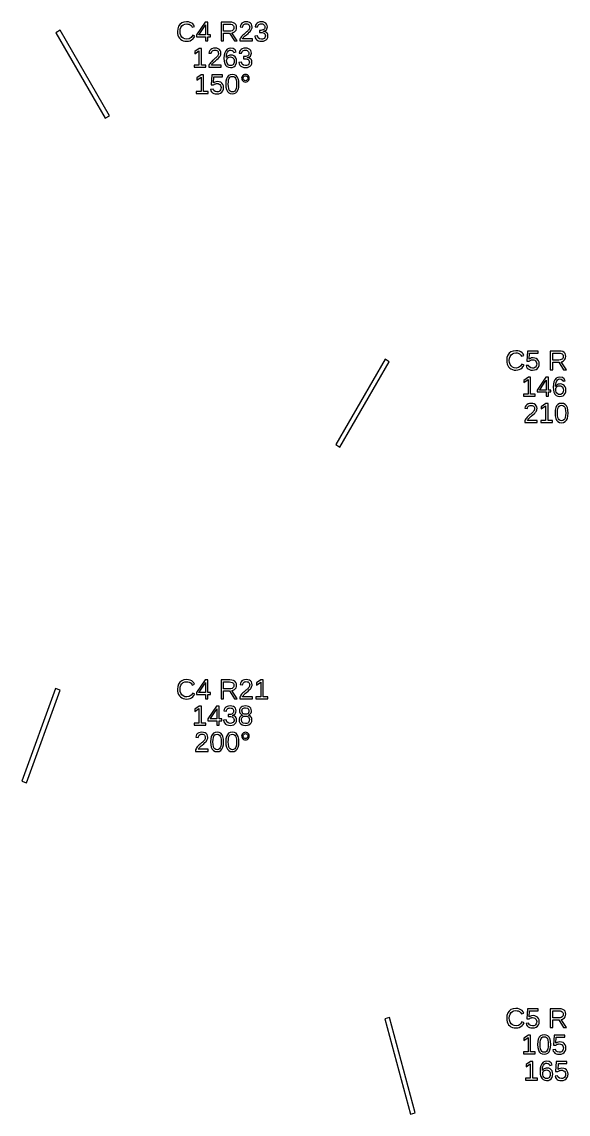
# Model space of a CAD drawing. Extents: x 194 to 2890, y 45 to 1503.
# Drawn here: x 513 to 679, y 445.8 to 778 of the extents above; entities that cross this region are included whole.
import ezdxf

# ---------------------------------------------------------------- set-up
doc = ezdxf.new("R2010")
doc.units = 0
doc.layers.get('0').update_dxf_attribs({"linetype": 'CONTINUOUS'})

msp = doc.modelspace()

# ---------------------------------------------------------------- linework, layer by layer
for points in [[(563.632, 772.093), (564.128, 772.222), (564.578, 772.437), (564.973, 772.734), (565.305, 773.109), (565.573, 773.564), (564.938, 773.881), (564.467, 773.219), (563.864, 772.821), (563.127, 772.689), (562.544, 772.76), (562.047, 772.974), (561.636, 773.33), (561.33, 773.803), (561.146, 774.368), (561.085, 775.024), (561.144, 775.685), (561.32, 776.244), (561.614, 776.703), (562.013, 777.043), (562.507, 777.247), (563.095, 777.315), (563.481, 777.286), (563.83, 777.198), (564.143, 777.051), (564.41, 776.848), (564.624, 776.593), (564.783, 776.286), (565.52, 776.53), (565.291, 776.961), (564.99, 777.315), (564.617, 777.592), (564.174, 777.791), (563.664, 777.91), (563.087, 777.95), (562.277, 777.863), (561.593, 777.604), (561.036, 777.173), (560.625, 776.589), (560.378, 775.873), (560.296, 775.024), (560.332, 774.441), (560.443, 773.913), (560.627, 773.44), (560.882, 773.028), (561.203, 772.685), (561.591, 772.41), (562.039, 772.21), (562.539, 772.09), (563.091, 772.05)], [(569.475, 773.429), (570.281, 773.429), (570.281, 774.007), (569.475, 774.007), (569.475, 777.864), (568.706, 777.864), (566.082, 773.999), (566.082, 773.429), (568.783, 773.429), (568.783, 772.132), (569.475, 772.132)], [(574.301, 774.512), (576.087, 774.512), (577.576, 772.132), (578.472, 772.132), (576.844, 774.601), (577.249, 774.713), (577.592, 774.896), (577.871, 775.151), (578.078, 775.463), (578.202, 775.821), (578.244, 776.225), (578.185, 776.702), (578.009, 777.104), (577.717, 777.431), (577.316, 777.672), (576.818, 777.816), (576.221, 777.864), (573.524, 777.864), (573.524, 772.132), (574.301, 772.132)], [(574.301, 775.126), (574.301, 777.242), (576.144, 777.242), (576.537, 777.213), (576.863, 777.125), (577.123, 776.979), (577.311, 776.778), (577.425, 776.524), (577.462, 776.217), (577.425, 775.898), (577.313, 775.63), (577.127, 775.413), (576.872, 775.254), (576.555, 775.158), (576.177, 775.126)], [(583.074, 772.754), (580.083, 772.754), (580.182, 772.946), (580.315, 773.144), (580.482, 773.346), (580.688, 773.559), (580.936, 773.789), (581.226, 774.036), (581.732, 774.457), (582.116, 774.797), (582.378, 775.057), (582.562, 775.277), (582.713, 775.496), (582.832, 775.716), (582.916, 775.936), (582.967, 776.157), (582.984, 776.379), (582.932, 776.843), (582.777, 777.23), (582.518, 777.541), (582.163, 777.768), (581.719, 777.904), (581.186, 777.95), (580.691, 777.905), (580.261, 777.769), (579.894, 777.543), (579.606, 777.24), (579.411, 776.876), (579.31, 776.448), (580.059, 776.379), (580.122, 776.663), (580.24, 776.901), (580.415, 777.093), (580.635, 777.235), (580.892, 777.319), (581.186, 777.348), (581.49, 777.319), (581.746, 777.232), (581.955, 777.087), (582.108, 776.89), (582.201, 776.646), (582.231, 776.355), (582.214, 776.13), (582.16, 775.921), (582.071, 775.728), (581.952, 775.547), (581.812, 775.37), (581.65, 775.199), (581.469, 775.031), (581.274, 774.863), (581.066, 774.695), (580.849, 774.522), (580.632, 774.34), (580.413, 774.148), (580.196, 773.943), (579.987, 773.724), (579.784, 773.488), (579.595, 773.233), (579.426, 772.953), (579.278, 772.648), (579.278, 772.132), (583.074, 772.132)], [(586.392, 772.099), (586.872, 772.244), (587.257, 772.486), (587.537, 772.816), (587.705, 773.225), (587.761, 773.714), (587.721, 774.06), (587.602, 774.363), (587.403, 774.626), (587.133, 774.835), (586.799, 774.978), (586.402, 775.057), (586.402, 775.073), (586.762, 775.179), (587.059, 775.335), (587.295, 775.539), (587.466, 775.791), (587.568, 776.089), (587.602, 776.432), (587.549, 776.875), (587.39, 777.247), (587.124, 777.549), (586.763, 777.772), (586.316, 777.905), (585.784, 777.95), (585.289, 777.906), (584.859, 777.774), (584.492, 777.555), (584.204, 777.258), (584.009, 776.892), (583.908, 776.457), (584.644, 776.4), (584.705, 776.678), (584.821, 776.911), (584.992, 777.099), (585.212, 777.237), (585.473, 777.32), (585.776, 777.348), (586.102, 777.318), (586.37, 777.229), (586.579, 777.081), (586.729, 776.882), (586.82, 776.64), (586.85, 776.355), (586.813, 776.068), (586.702, 775.826), (586.518, 775.629), (586.267, 775.483), (585.956, 775.395), (585.584, 775.366), (585.186, 775.366), (585.186, 774.731), (585.601, 774.731), (586.018, 774.702), (586.365, 774.615), (586.64, 774.469), (586.84, 774.271), (586.96, 774.028), (587, 773.739), (586.965, 773.41), (586.86, 773.14), (586.685, 772.929), (586.448, 772.778), (586.159, 772.687), (585.816, 772.656), (585.187, 772.769), (584.771, 773.108), (584.567, 773.674), (583.81, 773.604), (583.922, 773.134), (584.128, 772.746), (584.427, 772.443), (584.812, 772.225), (585.275, 772.094), (585.816, 772.05)], [(539.65, 749.394), (524.65, 775.375), (523.35, 774.625), (538.35, 748.644)], [(566.757, 774.007), (566.822, 774.089), (567.042, 774.39), (568.511, 776.554), (568.552, 776.618), (568.605, 776.708), (568.669, 776.823), (568.729, 776.932), (568.767, 777.004), (568.783, 777.038), (568.783, 774.007)], [(568.958, 764.754), (567.563, 764.754), (567.563, 769.864), (566.887, 769.864), (565.532, 768.933), (565.532, 768.241), (566.826, 769.165), (566.826, 764.754), (565.366, 764.754), (565.366, 764.132), (568.958, 764.132)], [(573.581, 764.754), (570.59, 764.754), (570.689, 764.946), (570.822, 765.144), (570.989, 765.346), (571.195, 765.559), (571.443, 765.789), (571.733, 766.036), (572.239, 766.457), (572.623, 766.797), (572.885, 767.057), (573.069, 767.277), (573.22, 767.496), (573.339, 767.716), (573.423, 767.936), (573.474, 768.157), (573.491, 768.379), (573.439, 768.843), (573.284, 769.23), (573.025, 769.541), (572.67, 769.768), (572.226, 769.904), (571.693, 769.95), (571.198, 769.905), (570.768, 769.769), (570.401, 769.543), (570.113, 769.24), (569.918, 768.876), (569.817, 768.448), (570.566, 768.379), (570.629, 768.663), (570.747, 768.901), (570.922, 769.093), (571.142, 769.235), (571.399, 769.319), (571.693, 769.348), (571.997, 769.319), (572.253, 769.232), (572.462, 769.087), (572.615, 768.89), (572.708, 768.646), (572.738, 768.355), (572.721, 768.13), (572.667, 767.921), (572.578, 767.728), (572.459, 767.547), (572.319, 767.37), (572.157, 767.199), (571.976, 767.031), (571.781, 766.863), (571.573, 766.695), (571.356, 766.522), (571.139, 766.34), (570.92, 766.148), (570.703, 765.943), (570.494, 765.724), (570.291, 765.488), (570.102, 765.233), (569.933, 764.953), (569.785, 764.648), (569.785, 764.132), (573.581, 764.132)], [(576.953, 764.108), (577.406, 764.283), (577.776, 764.575), (578.049, 764.967), (578.213, 765.445), (578.268, 766.007), (578.216, 766.528), (578.061, 766.973), (577.802, 767.342), (577.455, 767.618), (577.036, 767.783), (576.543, 767.838), (576.243, 767.817), (575.966, 767.752), (575.713, 767.645), (575.49, 767.496), (575.302, 767.309), (575.151, 767.081), (575.19, 767.761), (575.304, 768.325), (575.495, 768.772), (575.756, 769.096), (576.079, 769.291), (576.466, 769.356), (576.894, 769.278), (577.209, 769.045), (577.41, 768.656), (578.109, 768.782), (577.778, 769.431), (577.232, 769.82), (576.474, 769.95), (575.868, 769.861), (575.362, 769.595), (574.956, 769.152), (574.66, 768.544), (574.482, 767.782), (574.423, 766.866), (574.48, 766.022), (574.651, 765.323), (574.936, 764.77), (575.328, 764.37), (575.822, 764.13), (576.417, 764.05)], [(576.071, 764.687), (575.791, 764.828), (575.552, 765.063), (575.37, 765.372), (575.261, 765.734), (575.225, 766.15), (575.26, 766.474), (575.365, 766.749), (575.54, 766.974), (575.772, 767.14), (576.048, 767.239), (576.368, 767.273), (576.705, 767.235), (576.988, 767.122), (577.218, 766.935), (577.388, 766.678), (577.49, 766.358), (577.524, 765.975), (577.49, 765.589), (577.39, 765.263), (577.222, 764.996), (576.996, 764.798), (576.72, 764.68), (576.392, 764.64)], [(581.534, 764.099), (582.014, 764.244), (582.398, 764.486), (582.678, 764.816), (582.847, 765.225), (582.903, 765.714), (582.863, 766.06), (582.744, 766.363), (582.545, 766.626), (582.274, 766.835), (581.941, 766.978), (581.544, 767.057), (581.544, 767.073), (581.903, 767.179), (582.201, 767.335), (582.437, 767.539), (582.608, 767.791), (582.71, 768.089), (582.744, 768.432), (582.691, 768.875), (582.532, 769.247), (582.266, 769.549), (581.905, 769.772), (581.458, 769.905), (580.925, 769.95), (580.431, 769.906), (580, 769.774), (579.633, 769.555), (579.345, 769.258), (579.151, 768.892), (579.05, 768.457), (579.786, 768.4), (579.846, 768.678), (579.962, 768.911), (580.134, 769.099), (580.354, 769.237), (580.615, 769.32), (580.917, 769.348), (581.243, 769.318), (581.511, 769.229), (581.721, 769.081), (581.871, 768.882), (581.961, 768.64), (581.991, 768.355), (581.954, 768.068), (581.844, 767.826), (581.66, 767.629), (581.409, 767.483), (581.097, 767.395), (580.726, 767.366), (580.327, 767.366), (580.327, 766.731), (580.742, 766.731), (581.16, 766.702), (581.506, 766.615), (581.782, 766.469), (581.982, 766.271), (582.102, 766.028), (582.142, 765.739), (582.107, 765.41), (582.002, 765.14), (581.826, 764.929), (581.59, 764.778), (581.3, 764.687), (580.958, 764.656), (580.329, 764.769), (579.913, 765.108), (579.709, 765.674), (578.952, 765.604), (579.064, 765.134), (579.269, 764.746), (579.568, 764.443), (579.953, 764.225), (580.416, 764.094), (580.958, 764.05)], [(569.609, 756.754), (568.214, 756.754), (568.214, 761.864), (567.538, 761.864), (566.183, 760.933), (566.183, 760.241), (567.477, 761.165), (567.477, 756.754), (566.017, 756.754), (566.017, 756.132), (569.609, 756.132)], [(572.858, 756.108), (573.356, 756.282), (573.762, 756.571), (574.061, 756.961), (574.241, 757.437), (574.301, 757.999), (574.245, 758.497), (574.078, 758.929), (573.798, 759.293), (573.425, 759.569), (572.976, 759.734), (572.45, 759.789), (572.003, 759.749), (571.609, 759.627), (571.266, 759.423), (571.375, 761.242), (573.967, 761.242), (573.967, 761.864), (570.708, 761.864), (570.517, 758.78), (571.233, 758.78), (571.404, 758.915), (571.575, 759.021), (571.746, 759.098), (571.921, 759.15), (572.106, 759.181), (572.299, 759.191), (572.653, 759.154), (572.955, 759.043), (573.204, 758.858), (573.391, 758.612), (573.503, 758.321), (573.54, 757.983), (573.503, 757.597), (573.392, 757.271), (573.206, 757.004), (572.955, 756.806), (572.648, 756.688), (572.283, 756.648), (571.724, 756.743), (571.326, 757.026), (571.091, 757.499), (570.35, 757.413), (570.477, 757.006), (570.685, 756.668), (570.973, 756.4), (571.335, 756.206), (571.766, 756.089), (572.266, 756.05)], [(577.564, 756.134), (578.062, 756.387), (578.453, 756.807), (578.735, 757.387), (578.904, 758.118), (578.96, 759), (578.906, 759.894), (578.746, 760.629), (578.478, 761.205), (578.097, 761.619), (577.599, 761.867), (576.982, 761.95), (576.35, 761.868), (575.842, 761.623), (575.459, 761.213), (575.191, 760.64), (575.03, 759.902), (574.977, 759), (575.032, 758.114), (575.197, 757.382), (575.473, 756.803), (575.859, 756.385), (576.354, 756.134), (576.958, 756.05)], [(576.571, 756.711), (576.255, 756.9), (576.016, 757.214), (575.85, 757.664), (575.75, 758.259), (575.717, 759), (575.75, 759.759), (575.848, 760.362), (576.012, 760.806), (576.251, 761.112), (576.574, 761.295), (576.982, 761.356), (577.38, 761.294), (577.696, 761.108), (577.928, 760.798), (578.088, 760.351), (578.183, 759.751), (578.215, 759), (578.182, 758.271), (578.081, 757.68), (577.914, 757.226), (577.675, 756.905), (577.359, 756.712), (576.966, 756.648)], [(581.255, 759.668), (581.529, 759.781), (581.774, 759.968), (581.965, 760.21), (582.079, 760.484), (582.117, 760.79), (582.08, 761.097), (581.966, 761.371), (581.778, 761.612), (581.535, 761.8), (581.259, 761.912), (580.95, 761.95), (580.641, 761.912), (580.365, 761.798), (580.122, 761.608), (579.933, 761.365), (579.82, 761.093), (579.782, 760.79), (579.82, 760.488), (579.935, 760.215), (580.126, 759.972), (580.37, 759.783), (580.645, 759.669), (580.95, 759.631)], [(580.761, 760.082), (580.591, 760.154), (580.439, 760.274), (580.32, 760.427), (580.249, 760.599), (580.226, 760.79), (580.249, 760.981), (580.319, 761.154), (580.435, 761.307), (580.585, 761.427), (580.757, 761.499), (580.95, 761.523), (581.143, 761.499), (581.314, 761.429), (581.464, 761.311), (581.581, 761.159), (581.651, 760.986), (581.674, 760.79), (581.65, 760.597), (581.58, 760.424), (581.462, 760.271), (581.311, 760.153), (581.14, 760.082), (580.95, 760.058)], [(663.632, 672.093), (664.128, 672.222), (664.578, 672.437), (664.973, 672.734), (665.305, 673.109), (665.573, 673.564), (664.938, 673.881), (664.467, 673.219), (663.864, 672.821), (663.127, 672.689), (662.544, 672.76), (662.047, 672.974), (661.636, 673.33), (661.33, 673.803), (661.146, 674.368), (661.085, 675.024), (661.144, 675.685), (661.32, 676.244), (661.614, 676.703), (662.013, 677.043), (662.507, 677.247), (663.095, 677.315), (663.481, 677.286), (663.83, 677.198), (664.143, 677.051), (664.41, 676.848), (664.624, 676.593), (664.783, 676.286), (665.52, 676.53), (665.291, 676.961), (664.99, 677.315), (664.617, 677.592), (664.174, 677.791), (663.664, 677.91), (663.087, 677.95), (662.277, 677.863), (661.593, 677.604), (661.036, 677.173), (660.625, 676.589), (660.378, 675.873), (660.296, 675.024), (660.332, 674.441), (660.443, 673.913), (660.627, 673.44), (660.882, 673.028), (661.203, 672.685), (661.591, 672.41), (662.039, 672.21), (662.539, 672.09), (663.091, 672.05)], [(668.732, 672.108), (669.23, 672.282), (669.636, 672.571), (669.935, 672.961), (670.115, 673.437), (670.175, 673.999), (670.119, 674.497), (669.952, 674.929), (669.672, 675.293), (669.299, 675.569), (668.85, 675.734), (668.324, 675.789), (667.877, 675.749), (667.483, 675.627), (667.14, 675.423), (667.249, 677.242), (669.841, 677.242), (669.841, 677.864), (666.582, 677.864), (666.391, 674.78), (667.107, 674.78), (667.278, 674.915), (667.449, 675.021), (667.62, 675.098), (667.795, 675.15), (667.98, 675.181), (668.173, 675.191), (668.527, 675.154), (668.829, 675.043), (669.078, 674.858), (669.265, 674.612), (669.377, 674.321), (669.414, 673.983), (669.377, 673.597), (669.266, 673.271), (669.08, 673.004), (668.829, 672.806), (668.522, 672.688), (668.157, 672.648), (667.598, 672.743), (667.2, 673.026), (666.965, 673.499), (666.224, 673.413), (666.351, 673.006), (666.559, 672.668), (666.847, 672.4), (667.209, 672.206), (667.64, 672.089), (668.14, 672.05)], [(674.301, 674.512), (676.087, 674.512), (677.576, 672.132), (678.472, 672.132), (676.844, 674.601), (677.249, 674.713), (677.592, 674.896), (677.871, 675.151), (678.078, 675.463), (678.202, 675.821), (678.244, 676.225), (678.185, 676.702), (678.009, 677.104), (677.717, 677.431), (677.316, 677.672), (676.818, 677.816), (676.221, 677.864), (673.524, 677.864), (673.524, 672.132), (674.301, 672.132)], [(624.65, 674.625), (623.35, 675.375), (608.35, 649.394), (609.65, 648.644)], [(674.301, 675.126), (674.301, 677.242), (676.144, 677.242), (676.537, 677.213), (676.863, 677.125), (677.123, 676.979), (677.311, 676.778), (677.425, 676.524), (677.462, 676.217), (677.425, 675.898), (677.313, 675.63), (677.127, 675.413), (676.872, 675.254), (676.555, 675.158), (676.177, 675.126)], [(668.958, 664.754), (667.563, 664.754), (667.563, 669.864), (666.887, 669.864), (665.532, 668.933), (665.532, 668.241), (666.826, 669.165), (666.826, 664.754), (665.366, 664.754), (665.366, 664.132), (668.958, 664.132)], [(672.95, 665.429), (673.756, 665.429), (673.756, 666.007), (672.95, 666.007), (672.95, 669.864), (672.181, 669.864), (669.557, 665.999), (669.557, 665.429), (672.258, 665.429), (672.258, 664.132), (672.95, 664.132)], [(670.232, 666.007), (670.297, 666.089), (670.517, 666.39), (671.986, 668.554), (672.027, 668.618), (672.08, 668.708), (672.144, 668.823), (672.204, 668.932), (672.242, 669.004), (672.258, 669.038), (672.258, 666.007)], [(676.953, 664.108), (677.406, 664.283), (677.776, 664.575), (678.049, 664.967), (678.213, 665.445), (678.268, 666.007), (678.216, 666.528), (678.061, 666.973), (677.802, 667.342), (677.455, 667.618), (677.036, 667.783), (676.543, 667.838), (676.243, 667.817), (675.966, 667.752), (675.713, 667.645), (675.49, 667.496), (675.302, 667.309), (675.151, 667.081), (675.19, 667.761), (675.304, 668.325), (675.495, 668.772), (675.756, 669.096), (676.079, 669.291), (676.466, 669.356), (676.894, 669.278), (677.209, 669.045), (677.41, 668.656), (678.109, 668.782), (677.778, 669.431), (677.232, 669.82), (676.474, 669.95), (675.868, 669.861), (675.362, 669.595), (674.956, 669.152), (674.66, 668.544), (674.482, 667.782), (674.423, 666.866), (674.48, 666.022), (674.651, 665.323), (674.936, 664.77), (675.328, 664.37), (675.822, 664.13), (676.417, 664.05)], [(676.071, 664.687), (675.791, 664.828), (675.552, 665.063), (675.37, 665.372), (675.261, 665.734), (675.225, 666.15), (675.26, 666.474), (675.365, 666.749), (675.54, 666.974), (675.772, 667.14), (676.048, 667.239), (676.368, 667.273), (676.705, 667.235), (676.988, 667.122), (677.218, 666.935), (677.388, 666.678), (677.49, 666.358), (677.524, 665.975), (677.49, 665.589), (677.39, 665.263), (677.222, 664.996), (676.996, 664.798), (676.72, 664.68), (676.392, 664.64)], [(669.597, 656.754), (666.607, 656.754), (666.705, 656.946), (666.838, 657.144), (667.005, 657.346), (667.211, 657.559), (667.459, 657.789), (667.75, 658.036), (668.256, 658.457), (668.64, 658.797), (668.901, 659.057), (669.086, 659.277), (669.237, 659.496), (669.355, 659.716), (669.44, 659.936), (669.491, 660.157), (669.508, 660.379), (669.456, 660.843), (669.301, 661.23), (669.042, 661.541), (668.687, 661.768), (668.242, 661.904), (667.709, 661.95), (667.215, 661.905), (666.784, 661.769), (666.417, 661.543), (666.129, 661.24), (665.935, 660.876), (665.833, 660.448), (666.582, 660.379), (666.645, 660.663), (666.764, 660.901), (666.938, 661.093), (667.159, 661.235), (667.416, 661.319), (667.709, 661.348), (668.013, 661.319), (668.27, 661.232), (668.478, 661.087), (668.632, 660.89), (668.724, 660.646), (668.755, 660.355), (668.737, 660.13), (668.683, 659.921), (668.594, 659.728), (668.476, 659.547), (668.336, 659.37), (668.173, 659.199), (667.992, 659.031), (667.798, 658.863), (667.589, 658.695), (667.373, 658.522), (667.155, 658.34), (666.936, 658.148), (666.72, 657.943), (666.51, 657.724), (666.307, 657.488), (666.118, 657.233), (665.949, 656.953), (665.801, 656.648), (665.801, 656.132), (669.597, 656.132)], [(674.244, 656.754), (672.848, 656.754), (672.848, 661.864), (672.173, 661.864), (670.818, 660.933), (670.818, 660.241), (672.112, 661.165), (672.112, 656.754), (670.651, 656.754), (670.651, 656.132), (674.244, 656.132)], [(677.564, 656.134), (678.062, 656.387), (678.453, 656.807), (678.735, 657.387), (678.904, 658.118), (678.96, 659), (678.906, 659.894), (678.746, 660.629), (678.478, 661.205), (678.097, 661.619), (677.599, 661.867), (676.982, 661.95), (676.35, 661.868), (675.842, 661.623), (675.459, 661.213), (675.191, 660.64), (675.03, 659.902), (674.977, 659), (675.032, 658.114), (675.197, 657.382), (675.473, 656.803), (675.859, 656.385), (676.354, 656.134), (676.958, 656.05)], [(676.571, 656.711), (676.255, 656.9), (676.016, 657.214), (675.85, 657.664), (675.75, 658.259), (675.717, 659), (675.75, 659.759), (675.848, 660.362), (676.012, 660.806), (676.251, 661.112), (676.574, 661.295), (676.982, 661.356), (677.38, 661.294), (677.696, 661.108), (677.928, 660.798), (678.088, 660.351), (678.183, 659.751), (678.215, 659), (678.182, 658.271), (678.081, 657.68), (677.914, 657.226), (677.675, 656.905), (677.359, 656.712), (676.966, 656.648)], [(563.632, 572.093), (564.128, 572.222), (564.578, 572.437), (564.973, 572.734), (565.305, 573.109), (565.573, 573.564), (564.938, 573.881), (564.467, 573.219), (563.864, 572.821), (563.127, 572.689), (562.544, 572.76), (562.047, 572.974), (561.636, 573.33), (561.33, 573.803), (561.146, 574.368), (561.085, 575.024), (561.144, 575.685), (561.32, 576.244), (561.614, 576.703), (562.013, 577.043), (562.507, 577.247), (563.095, 577.315), (563.481, 577.286), (563.83, 577.198), (564.143, 577.051), (564.41, 576.848), (564.624, 576.593), (564.783, 576.286), (565.52, 576.53), (565.291, 576.961), (564.99, 577.315), (564.617, 577.592), (564.174, 577.791), (563.664, 577.91), (563.087, 577.95), (562.277, 577.863), (561.593, 577.604), (561.036, 577.173), (560.625, 576.589), (560.378, 575.873), (560.296, 575.024), (560.332, 574.441), (560.443, 573.913), (560.627, 573.44), (560.882, 573.028), (561.203, 572.685), (561.591, 572.41), (562.039, 572.21), (562.539, 572.09), (563.091, 572.05)], [(583.074, 572.754), (580.083, 572.754), (580.182, 572.946), (580.315, 573.144), (580.482, 573.346), (580.688, 573.559), (580.936, 573.789), (581.226, 574.036), (581.732, 574.457), (582.116, 574.797), (582.378, 575.057), (582.562, 575.277), (582.713, 575.496), (582.832, 575.716), (582.916, 575.936), (582.967, 576.157), (582.984, 576.379), (582.932, 576.843), (582.777, 577.23), (582.518, 577.541), (582.163, 577.768), (581.719, 577.904), (581.186, 577.95), (580.691, 577.905), (580.261, 577.769), (579.894, 577.543), (579.606, 577.24), (579.411, 576.876), (579.31, 576.448), (580.059, 576.379), (580.122, 576.663), (580.24, 576.901), (580.415, 577.093), (580.635, 577.235), (580.892, 577.319), (581.186, 577.348), (581.49, 577.319), (581.746, 577.232), (581.955, 577.087), (582.108, 576.89), (582.201, 576.646), (582.231, 576.355), (582.214, 576.13), (582.16, 575.921), (582.071, 575.728), (581.952, 575.547), (581.812, 575.37), (581.65, 575.199), (581.469, 575.031), (581.274, 574.863), (581.066, 574.695), (580.849, 574.522), (580.632, 574.34), (580.413, 574.148), (580.196, 573.943), (579.987, 573.724), (579.784, 573.488), (579.595, 573.233), (579.426, 572.953), (579.278, 572.648), (579.278, 572.132), (583.074, 572.132)], [(524.705, 574.743), (523.295, 575.257), (513.035, 547.066), (514.444, 546.553)], [(569.475, 573.429), (570.281, 573.429), (570.281, 574.007), (569.475, 574.007), (569.475, 577.864), (568.706, 577.864), (566.082, 573.999), (566.082, 573.429), (568.783, 573.429), (568.783, 572.132), (569.475, 572.132)], [(566.757, 574.007), (566.822, 574.089), (567.042, 574.39), (568.511, 576.554), (568.552, 576.618), (568.605, 576.708), (568.669, 576.823), (568.729, 576.932), (568.767, 577.004), (568.783, 577.038), (568.783, 574.007)], [(574.301, 574.512), (576.087, 574.512), (577.576, 572.132), (578.472, 572.132), (576.844, 574.601), (577.249, 574.713), (577.592, 574.896), (577.871, 575.151), (578.078, 575.463), (578.202, 575.821), (578.244, 576.225), (578.185, 576.702), (578.009, 577.104), (577.717, 577.431), (577.316, 577.672), (576.818, 577.816), (576.221, 577.864), (573.524, 577.864), (573.524, 572.132), (574.301, 572.132)], [(574.301, 575.126), (574.301, 577.242), (576.144, 577.242), (576.537, 577.213), (576.863, 577.125), (577.123, 576.979), (577.311, 576.778), (577.425, 576.524), (577.462, 576.217), (577.425, 575.898), (577.313, 575.63), (577.127, 575.413), (576.872, 575.254), (576.555, 575.158), (576.177, 575.126)], [(587.72, 572.754), (586.325, 572.754), (586.325, 577.864), (585.649, 577.864), (584.295, 576.933), (584.295, 576.241), (585.588, 577.165), (585.588, 572.754), (584.128, 572.754), (584.128, 572.132), (587.72, 572.132)], [(568.958, 564.754), (567.563, 564.754), (567.563, 569.864), (566.887, 569.864), (565.532, 568.933), (565.532, 568.241), (566.826, 569.165), (566.826, 564.754), (565.366, 564.754), (565.366, 564.132), (568.958, 564.132)], [(572.95, 565.429), (573.756, 565.429), (573.756, 566.007), (572.95, 566.007), (572.95, 569.864), (572.181, 569.864), (569.557, 565.999), (569.557, 565.429), (572.258, 565.429), (572.258, 564.132), (572.95, 564.132)], [(570.232, 566.007), (570.297, 566.089), (570.517, 566.39), (571.986, 568.554), (572.027, 568.618), (572.08, 568.708), (572.144, 568.823), (572.204, 568.932), (572.242, 569.004), (572.258, 569.038), (572.258, 566.007)], [(576.899, 564.099), (577.379, 564.244), (577.764, 564.486), (578.044, 564.816), (578.212, 565.225), (578.268, 565.714), (578.228, 566.06), (578.109, 566.363), (577.91, 566.626), (577.64, 566.835), (577.306, 566.978), (576.909, 567.057), (576.909, 567.073), (577.269, 567.179), (577.566, 567.335), (577.802, 567.539), (577.973, 567.791), (578.075, 568.089), (578.109, 568.432), (578.056, 568.875), (577.897, 569.247), (577.631, 569.549), (577.27, 569.772), (576.823, 569.905), (576.291, 569.95), (575.796, 569.906), (575.366, 569.774), (574.999, 569.555), (574.711, 569.258), (574.516, 568.892), (574.415, 568.457), (575.151, 568.4), (575.212, 568.678), (575.328, 568.911), (575.499, 569.099), (575.719, 569.237), (575.98, 569.32), (576.283, 569.348), (576.609, 569.318), (576.877, 569.229), (577.086, 569.081), (577.236, 568.882), (577.327, 568.64), (577.357, 568.355), (577.32, 568.068), (577.209, 567.826), (577.025, 567.629), (576.774, 567.483), (576.463, 567.395), (576.091, 567.366), (575.693, 567.366), (575.693, 566.731), (576.108, 566.731), (576.525, 566.702), (576.872, 566.615), (577.147, 566.469), (577.347, 566.271), (577.467, 566.028), (577.507, 565.739), (577.472, 565.41), (577.367, 565.14), (577.192, 564.929), (576.955, 564.778), (576.666, 564.687), (576.323, 564.656), (575.694, 564.769), (575.278, 565.108), (575.074, 565.674), (574.317, 565.604), (574.429, 565.134), (574.635, 564.746), (574.934, 564.443), (575.319, 564.225), (575.782, 564.094), (576.323, 564.05)], [(581.534, 564.099), (582.017, 564.247), (582.402, 564.494), (582.683, 564.828), (582.851, 565.24), (582.907, 565.731), (582.873, 566.087), (582.771, 566.401), (582.602, 566.672), (582.371, 566.891), (582.086, 567.047), (581.747, 567.138), (581.747, 567.155), (582.04, 567.247), (582.288, 567.401), (582.492, 567.614), (582.643, 567.873), (582.734, 568.159), (582.764, 568.473), (582.71, 568.895), (582.546, 569.254), (582.274, 569.551), (581.908, 569.773), (581.462, 569.906), (580.938, 569.95), (580.424, 569.905), (579.985, 569.769), (579.621, 569.543), (579.349, 569.244), (579.185, 568.89), (579.131, 568.481), (579.161, 568.167), (579.251, 567.881), (579.401, 567.622), (579.604, 567.407), (579.85, 567.248), (580.14, 567.146), (580.14, 567.13), (579.826, 567.043), (579.552, 566.888), (579.318, 566.666), (579.14, 566.391), (579.032, 566.077), (578.997, 565.722), (579.054, 565.229), (579.227, 564.816), (579.515, 564.486), (579.906, 564.244), (580.385, 564.099), (580.954, 564.05)], [(580.632, 567.452), (580.37, 567.538), (580.158, 567.681), (580.004, 567.88), (579.911, 568.13), (579.88, 568.432), (579.91, 568.728), (580, 568.971), (580.15, 569.16), (580.358, 569.296), (580.62, 569.377), (580.938, 569.405), (581.53, 569.297), (581.885, 568.972), (582.004, 568.432), (581.973, 568.11), (581.883, 567.853), (581.733, 567.661), (581.525, 567.529), (581.263, 567.45), (580.946, 567.423)], [(580.291, 564.731), (579.888, 565.126), (579.753, 565.783), (579.788, 566.098), (579.893, 566.365), (580.067, 566.583), (580.303, 566.745), (580.593, 566.842), (580.938, 566.874), (581.291, 566.844), (581.588, 566.754), (581.828, 566.603), (582.005, 566.394), (582.111, 566.126), (582.146, 565.8), (582.113, 565.42), (582.016, 565.115), (581.853, 564.886), (581.624, 564.727), (581.327, 564.631), (580.962, 564.599)], [(569.597, 556.754), (566.607, 556.754), (566.705, 556.946), (566.838, 557.144), (567.005, 557.346), (567.211, 557.559), (567.459, 557.789), (567.75, 558.036), (568.256, 558.457), (568.64, 558.797), (568.901, 559.057), (569.086, 559.277), (569.237, 559.496), (569.355, 559.716), (569.44, 559.936), (569.491, 560.157), (569.508, 560.379), (569.456, 560.843), (569.301, 561.23), (569.042, 561.541), (568.687, 561.768), (568.242, 561.904), (567.709, 561.95), (567.215, 561.905), (566.784, 561.769), (566.417, 561.543), (566.129, 561.24), (565.935, 560.876), (565.833, 560.448), (566.582, 560.379), (566.645, 560.663), (566.764, 560.901), (566.938, 561.093), (567.159, 561.235), (567.416, 561.319), (567.709, 561.348), (568.013, 561.319), (568.27, 561.232), (568.478, 561.087), (568.632, 560.89), (568.724, 560.646), (568.755, 560.355), (568.737, 560.13), (568.683, 559.921), (568.594, 559.728), (568.476, 559.547), (568.336, 559.37), (568.173, 559.199), (567.992, 559.031), (567.798, 558.863), (567.589, 558.695), (567.373, 558.522), (567.155, 558.34), (566.936, 558.148), (566.72, 557.943), (566.51, 557.724), (566.307, 557.488), (566.118, 557.233), (565.949, 556.953), (565.801, 556.648), (565.801, 556.132), (569.597, 556.132)], [(572.929, 556.134), (573.427, 556.387), (573.819, 556.807), (574.1, 557.387), (574.269, 558.118), (574.325, 559), (574.272, 559.894), (574.111, 560.629), (573.843, 561.205), (573.463, 561.619), (572.964, 561.867), (572.348, 561.95), (571.716, 561.868), (571.208, 561.623), (570.824, 561.213), (570.556, 560.64), (570.396, 559.902), (570.342, 559), (570.397, 558.114), (570.563, 557.382), (570.838, 556.803), (571.224, 556.385), (571.719, 556.134), (572.323, 556.05)], [(571.937, 556.711), (571.62, 556.9), (571.382, 557.214), (571.215, 557.664), (571.116, 558.259), (571.082, 559), (571.115, 559.759), (571.214, 560.362), (571.377, 560.806), (571.616, 561.112), (571.94, 561.295), (572.348, 561.356), (572.746, 561.294), (573.061, 561.108), (573.294, 560.798), (573.453, 560.351), (573.549, 559.751), (573.581, 559), (573.547, 558.271), (573.447, 557.68), (573.28, 557.226), (573.04, 556.905), (572.724, 556.712), (572.332, 556.648)], [(577.564, 556.134), (578.062, 556.387), (578.453, 556.807), (578.735, 557.387), (578.904, 558.118), (578.96, 559), (578.906, 559.894), (578.746, 560.629), (578.478, 561.205), (578.097, 561.619), (577.599, 561.867), (576.982, 561.95), (576.35, 561.868), (575.842, 561.623), (575.459, 561.213), (575.191, 560.64), (575.03, 559.902), (574.977, 559), (575.032, 558.114), (575.197, 557.382), (575.473, 556.803), (575.859, 556.385), (576.354, 556.134), (576.958, 556.05)], [(576.571, 556.711), (576.255, 556.9), (576.016, 557.214), (575.85, 557.664), (575.75, 558.259), (575.717, 559), (575.75, 559.759), (575.848, 560.362), (576.012, 560.806), (576.251, 561.112), (576.574, 561.295), (576.982, 561.356), (577.38, 561.294), (577.696, 561.108), (577.928, 560.798), (578.088, 560.351), (578.183, 559.751), (578.215, 559), (578.182, 558.271), (578.081, 557.68), (577.914, 557.226), (577.675, 556.905), (577.359, 556.712), (576.966, 556.648)], [(581.255, 559.668), (581.529, 559.781), (581.774, 559.968), (581.965, 560.21), (582.079, 560.484), (582.117, 560.79), (582.08, 561.097), (581.966, 561.371), (581.778, 561.612), (581.535, 561.8), (581.259, 561.912), (580.95, 561.95), (580.641, 561.912), (580.365, 561.798), (580.122, 561.608), (579.933, 561.365), (579.82, 561.093), (579.782, 560.79), (579.82, 560.488), (579.935, 560.215), (580.126, 559.972), (580.37, 559.783), (580.645, 559.669), (580.95, 559.631)], [(580.761, 560.082), (580.591, 560.154), (580.439, 560.274), (580.32, 560.427), (580.249, 560.599), (580.226, 560.79), (580.249, 560.981), (580.319, 561.154), (580.435, 561.307), (580.585, 561.427), (580.757, 561.499), (580.95, 561.523), (581.143, 561.499), (581.314, 561.429), (581.464, 561.311), (581.581, 561.159), (581.651, 560.986), (581.674, 560.79), (581.65, 560.597), (581.58, 560.424), (581.462, 560.271), (581.311, 560.153), (581.14, 560.082), (580.95, 560.058)], [(632.489, 446.216), (624.724, 475.194), (623.276, 474.806), (631.04, 445.828)], [(663.632, 472.093), (664.128, 472.222), (664.578, 472.437), (664.973, 472.734), (665.305, 473.109), (665.573, 473.564), (664.938, 473.881), (664.467, 473.219), (663.864, 472.821), (663.127, 472.689), (662.544, 472.76), (662.047, 472.974), (661.636, 473.33), (661.33, 473.803), (661.146, 474.368), (661.085, 475.024), (661.144, 475.685), (661.32, 476.244), (661.614, 476.703), (662.013, 477.043), (662.507, 477.247), (663.095, 477.315), (663.481, 477.286), (663.83, 477.198), (664.143, 477.051), (664.41, 476.848), (664.624, 476.593), (664.783, 476.286), (665.52, 476.53), (665.291, 476.961), (664.99, 477.315), (664.617, 477.592), (664.174, 477.791), (663.664, 477.91), (663.087, 477.95), (662.277, 477.863), (661.593, 477.604), (661.036, 477.173), (660.625, 476.589), (660.378, 475.873), (660.296, 475.024), (660.332, 474.441), (660.443, 473.913), (660.627, 473.44), (660.882, 473.028), (661.203, 472.685), (661.591, 472.41), (662.039, 472.21), (662.539, 472.09), (663.091, 472.05)], [(668.732, 472.108), (669.23, 472.282), (669.636, 472.571), (669.935, 472.961), (670.115, 473.437), (670.175, 473.999), (670.119, 474.497), (669.952, 474.929), (669.672, 475.293), (669.299, 475.569), (668.85, 475.734), (668.324, 475.789), (667.877, 475.749), (667.483, 475.627), (667.14, 475.423), (667.249, 477.242), (669.841, 477.242), (669.841, 477.864), (666.582, 477.864), (666.391, 474.78), (667.107, 474.78), (667.278, 474.915), (667.449, 475.021), (667.62, 475.098), (667.795, 475.15), (667.98, 475.181), (668.173, 475.191), (668.527, 475.154), (668.829, 475.043), (669.078, 474.858), (669.265, 474.612), (669.377, 474.321), (669.414, 473.983), (669.377, 473.597), (669.266, 473.271), (669.08, 473.004), (668.829, 472.806), (668.522, 472.688), (668.157, 472.648), (667.598, 472.743), (667.2, 473.026), (666.965, 473.499), (666.224, 473.413), (666.351, 473.006), (666.559, 472.668), (666.847, 472.4), (667.209, 472.206), (667.64, 472.089), (668.14, 472.05)], [(674.301, 474.512), (676.087, 474.512), (677.576, 472.132), (678.472, 472.132), (676.844, 474.601), (677.249, 474.713), (677.592, 474.896), (677.871, 475.151), (678.078, 475.463), (678.202, 475.821), (678.244, 476.225), (678.185, 476.702), (678.009, 477.104), (677.717, 477.431), (677.316, 477.672), (676.818, 477.816), (676.221, 477.864), (673.524, 477.864), (673.524, 472.132), (674.301, 472.132)], [(674.301, 475.126), (674.301, 477.242), (676.144, 477.242), (676.537, 477.213), (676.863, 477.125), (677.123, 476.979), (677.311, 476.778), (677.425, 476.524), (677.462, 476.217), (677.425, 475.898), (677.313, 475.63), (677.127, 475.413), (676.872, 475.254), (676.555, 475.158), (676.177, 475.126)], [(668.958, 464.754), (667.563, 464.754), (667.563, 469.864), (666.887, 469.864), (665.532, 468.933), (665.532, 468.241), (666.826, 469.165), (666.826, 464.754), (665.366, 464.754), (665.366, 464.132), (668.958, 464.132)], [(672.278, 464.134), (672.776, 464.387), (673.168, 464.807), (673.449, 465.387), (673.618, 466.118), (673.674, 467), (673.621, 467.894), (673.46, 468.629), (673.192, 469.205), (672.812, 469.619), (672.313, 469.867), (671.697, 469.95), (671.065, 469.868), (670.557, 469.623), (670.173, 469.213), (669.905, 468.64), (669.744, 467.902), (669.691, 467), (669.746, 466.114), (669.912, 465.382), (670.187, 464.803), (670.573, 464.385), (671.068, 464.134), (671.672, 464.05)], [(671.286, 464.711), (670.969, 464.9), (670.73, 465.214), (670.564, 465.664), (670.465, 466.259), (670.431, 467), (670.464, 467.759), (670.563, 468.362), (670.726, 468.806), (670.965, 469.112), (671.289, 469.295), (671.697, 469.356), (672.095, 469.294), (672.41, 469.108), (672.643, 468.798), (672.802, 468.351), (672.898, 467.751), (672.93, 467), (672.896, 466.271), (672.796, 465.68), (672.629, 465.226), (672.389, 464.905), (672.073, 464.712), (671.681, 464.648)], [(676.841, 464.108), (677.34, 464.282), (677.745, 464.571), (678.045, 464.961), (678.225, 465.437), (678.284, 465.999), (678.229, 466.497), (678.061, 466.929), (677.782, 467.293), (677.409, 467.569), (676.959, 467.734), (676.433, 467.789), (675.987, 467.749), (675.592, 467.627), (675.249, 467.423), (675.359, 469.242), (677.951, 469.242), (677.951, 469.864), (674.692, 469.864), (674.5, 466.78), (675.217, 466.78), (675.387, 466.915), (675.558, 467.021), (675.729, 467.098), (675.905, 467.15), (676.089, 467.181), (676.283, 467.191), (676.636, 467.154), (676.938, 467.043), (677.188, 466.858), (677.374, 466.612), (677.486, 466.321), (677.524, 465.983), (677.486, 465.597), (677.375, 465.271), (677.19, 465.004), (676.939, 464.806), (676.631, 464.688), (676.266, 464.648), (675.707, 464.743), (675.31, 465.026), (675.074, 465.499), (674.334, 465.413), (674.461, 465.006), (674.668, 464.668), (674.956, 464.4), (675.319, 464.206), (675.75, 464.089), (676.25, 464.05)], [(669.609, 456.754), (668.214, 456.754), (668.214, 461.864), (667.538, 461.864), (666.183, 460.933), (666.183, 460.241), (667.477, 461.165), (667.477, 456.754), (666.017, 456.754), (666.017, 456.132), (669.609, 456.132)], [(672.969, 456.108), (673.422, 456.283), (673.792, 456.575), (674.066, 456.967), (674.23, 457.445), (674.285, 458.007), (674.233, 458.528), (674.077, 458.973), (673.819, 459.342), (673.472, 459.618), (673.052, 459.783), (672.559, 459.838), (672.259, 459.817), (671.983, 459.752), (671.729, 459.645), (671.506, 459.496), (671.319, 459.309), (671.168, 459.081), (671.206, 459.761), (671.321, 460.325), (671.512, 460.772), (671.772, 461.096), (672.096, 461.291), (672.482, 461.356), (672.911, 461.278), (673.225, 461.045), (673.426, 460.656), (674.126, 460.782), (673.794, 461.431), (673.249, 461.82), (672.49, 461.95), (671.884, 461.861), (671.378, 461.595), (670.973, 461.152), (670.677, 460.544), (670.499, 459.782), (670.44, 458.866), (670.497, 458.022), (670.667, 457.323), (670.952, 456.77), (671.345, 456.37), (671.838, 456.13), (672.433, 456.05)], [(677.492, 456.108), (677.991, 456.282), (678.396, 456.571), (678.696, 456.961), (678.876, 457.437), (678.935, 457.999), (678.88, 458.497), (678.712, 458.929), (678.433, 459.293), (678.06, 459.569), (677.61, 459.734), (677.084, 459.789), (676.638, 459.749), (676.243, 459.627), (675.9, 459.423), (676.01, 461.242), (678.602, 461.242), (678.602, 461.864), (675.343, 461.864), (675.151, 458.78), (675.868, 458.78), (676.038, 458.915), (676.209, 459.021), (676.38, 459.098), (676.556, 459.15), (676.74, 459.181), (676.934, 459.191), (677.287, 459.154), (677.589, 459.043), (677.839, 458.858), (678.025, 458.612), (678.137, 458.321), (678.175, 457.983), (678.138, 457.597), (678.026, 457.271), (677.841, 457.004), (677.59, 456.806), (677.282, 456.688), (676.917, 456.648), (676.358, 456.743), (675.961, 457.026), (675.725, 457.499), (674.985, 457.413), (675.112, 457.006), (675.319, 456.668), (675.607, 456.4), (675.97, 456.206), (676.401, 456.089), (676.901, 456.05)], [(672.088, 456.687), (671.808, 456.828), (671.569, 457.063), (671.387, 457.372), (671.278, 457.734), (671.241, 458.15), (671.276, 458.474), (671.381, 458.749), (671.556, 458.974), (671.789, 459.14), (672.065, 459.239), (672.384, 459.273), (672.721, 459.235), (673.005, 459.122), (673.235, 458.935), (673.404, 458.678), (673.506, 458.358), (673.54, 457.975), (673.507, 457.589), (673.406, 457.263), (673.239, 456.996), (673.013, 456.798), (672.736, 456.68), (672.409, 456.64)]]:
    msp.add_lwpolyline(points, close=True)

doc.saveas('drawing.dxf')
